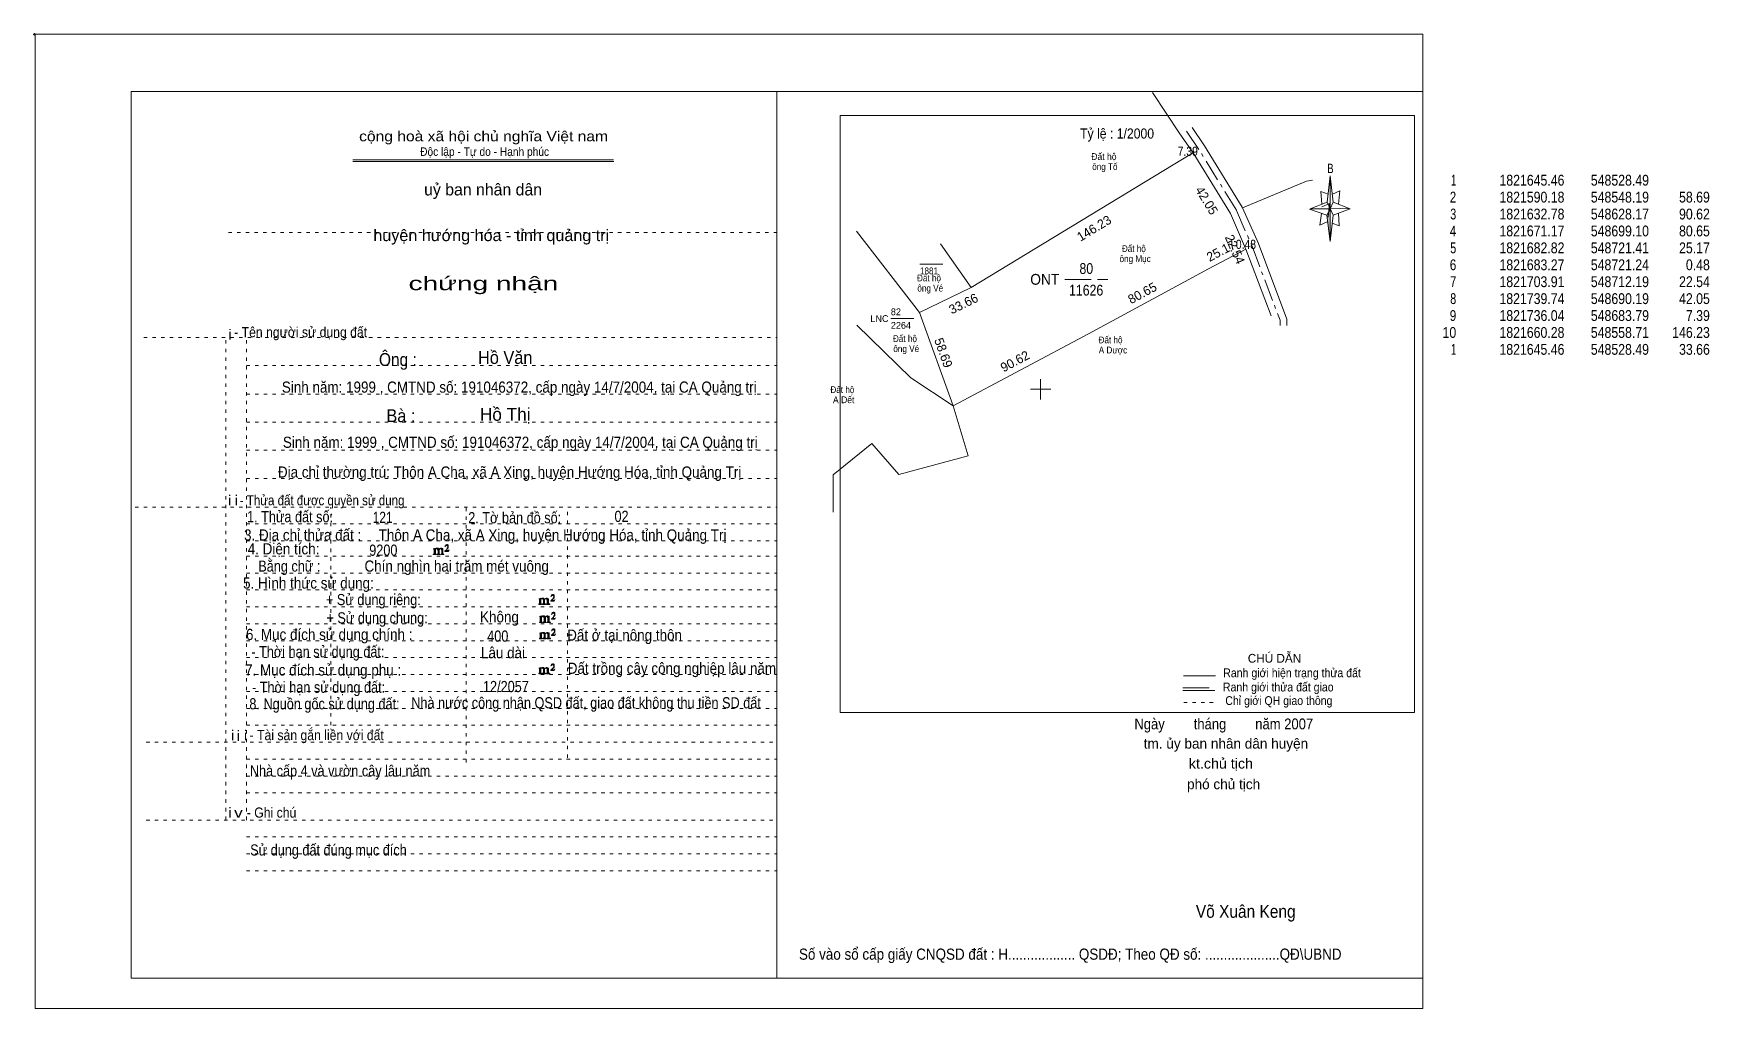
# Model space of a CAD drawing. Header units: centimetres. Extents: x -1.6 to 48, y -3.3 to 25.5.
import ezdxf
from ezdxf.enums import TextEntityAlignment as Align

# ---------------------------------------------------------------- set-up
doc = ezdxf.new("R2010")
doc.units = ezdxf.units.CM
doc.header["$LTSCALE"] = 0.13
for name, pattern in [('DOT_DASHED', [7.7, 5, -1.2, 0.3, -1.2]), ('DOTTED', [1.5, 0.3, -1.2]), ('LONG_DASHED', [7.5, 6, -1.5])]:
    doc.linetypes.add(name, pattern=pattern)
for name, color, linetype, lineweight in [('1', 7, 'DOTTED', 13), ('22', 7, 'Continuous', 13), ('33', 7, 'LONG_DASHED', 13), ('4', 7, 'Continuous', 13), ('5', 7, 'Continuous', 13), ('50', 7, 'Continuous', 13), ('52', 7, 'Continuous', 13), ('53', 7, 'Continuous', 13)]:
    doc.layers.add(name, color=color, linetype=linetype, lineweight=lineweight)
for name, color, linetype in [('10', 7, 'Continuous'), ('23', 7, 'Continuous'), ('30', 7, 'Continuous')]:
    doc.layers.add(name, color=color, linetype=linetype)

msp = doc.modelspace()

# ---------------------------------------------------------------- hatches: boundary and pattern name
at = {"layer": '5'}
msp.add_hatch(color=256, dxfattribs=at).paths.add_polyline_path([(36.77, 20.31), (36.77, 19.35), (36.67, 20.13)])
at = {"layer": '50'}
for points in [[(10.27, 10.13), (10.27, 10.12), (10.27, 10.11), (10.25, 10.11), (10.24, 10.11), (10.24, 10.1), (10.33, 10.1), (10.33, 10.11), (10.32, 10.11), (10.31, 10.11), (10.31, 10.12), (10.31, 10.13), (10.31, 10.24), (10.31, 10.25), (10.32, 10.26), (10.34, 10.26), (10.35, 10.26), (10.36, 10.26), (10.37, 10.25), (10.39, 10.22), (10.39, 10.13), (10.37, 10.12), (10.37, 10.11), (10.36, 10.11), (10.35, 10.11), (10.35, 10.1), (10.44, 10.1), (10.44, 10.11), (10.43, 10.11), (10.42, 10.11), (10.42, 10.12), (10.42, 10.13), (10.42, 10.24), (10.44, 10.26), (10.45, 10.26), (10.46, 10.26), (10.49, 10.26), (10.49, 10.25), (10.5, 10.24), (10.5, 10.22), (10.5, 10.13), (10.5, 10.12), (10.49, 10.11), (10.49, 10.11), (10.47, 10.11), (10.47, 10.1), (10.56, 10.1), (10.56, 10.11), (10.55, 10.11), (10.54, 10.11), (10.53, 10.12), (10.53, 10.13), (10.53, 10.2), (10.53, 10.25), (10.53, 10.26), (10.52, 10.27), (10.5, 10.28), (10.47, 10.28), (10.46, 10.28), (10.44, 10.27), (10.41, 10.25), (10.41, 10.26), (10.4, 10.28), (10.39, 10.28), (10.37, 10.28), (10.35, 10.28), (10.34, 10.28), (10.32, 10.26), (10.31, 10.26), (10.31, 10.25), (10.31, 10.25), (10.31, 10.26), (10.31, 10.28), (10.24, 10.26), (10.24, 10.26), (10.25, 10.26), (10.27, 10.25), (10.27, 10.24), (10.27, 10.23)], [(10.69, 10.19), (10.72, 10.24), (10.72, 10.24), (10.71, 10.22), (10.69, 10.22), (10.68, 10.22), (10.63, 10.22), (10.66, 10.26), (10.67, 10.27), (10.69, 10.28), (10.69, 10.3), (10.69, 10.32), (10.69, 10.34), (10.69, 10.35), (10.69, 10.37), (10.68, 10.38), (10.67, 10.38), (10.66, 10.39), (10.65, 10.39), (10.63, 10.38), (10.63, 10.38), (10.62, 10.37), (10.61, 10.35), (10.59, 10.33), (10.61, 10.33), (10.61, 10.35), (10.62, 10.35), (10.63, 10.36), (10.65, 10.36), (10.66, 10.36), (10.67, 10.35), (10.68, 10.35), (10.68, 10.32), (10.68, 10.3), (10.66, 10.28), (10.66, 10.26), (10.65, 10.25), (10.59, 10.2), (10.59, 10.19)], [(13.39, 8.66), (13.39, 8.65), (13.39, 8.64), (13.38, 8.64), (13.37, 8.64), (13.37, 8.62), (13.45, 8.62), (13.45, 8.64), (13.44, 8.64), (13.43, 8.64), (13.43, 8.65), (13.43, 8.66), (13.43, 8.77), (13.43, 8.78), (13.44, 8.79), (13.47, 8.79), (13.48, 8.79), (13.49, 8.79), (13.5, 8.78), (13.51, 8.74), (13.51, 8.66), (13.5, 8.65), (13.5, 8.64), (13.49, 8.64), (13.48, 8.64), (13.48, 8.62), (13.57, 8.62), (13.57, 8.64), (13.55, 8.64), (13.54, 8.64), (13.54, 8.65), (13.54, 8.66), (13.54, 8.77), (13.57, 8.79), (13.58, 8.79), (13.59, 8.79), (13.61, 8.79), (13.61, 8.78), (13.62, 8.77), (13.62, 8.74), (13.62, 8.66), (13.62, 8.65), (13.61, 8.64), (13.61, 8.64), (13.6, 8.64), (13.6, 8.62), (13.69, 8.62), (13.69, 8.64), (13.67, 8.64), (13.66, 8.64), (13.65, 8.65), (13.65, 8.66), (13.65, 8.73), (13.65, 8.78), (13.65, 8.79), (13.64, 8.8), (13.62, 8.81), (13.6, 8.81), (13.59, 8.81), (13.57, 8.8), (13.53, 8.78), (13.53, 8.79), (13.52, 8.81), (13.51, 8.81), (13.5, 8.81), (13.48, 8.81), (13.47, 8.81), (13.44, 8.79), (13.43, 8.79), (13.43, 8.78), (13.43, 8.78), (13.43, 8.79), (13.43, 8.81), (13.37, 8.79), (13.37, 8.79), (13.38, 8.79), (13.39, 8.78), (13.39, 8.77), (13.39, 8.76)], [(13.82, 8.72), (13.84, 8.77), (13.84, 8.77), (13.83, 8.74), (13.82, 8.74), (13.81, 8.74), (13.75, 8.74), (13.79, 8.79), (13.8, 8.8), (13.82, 8.81), (13.82, 8.83), (13.82, 8.84), (13.82, 8.87), (13.82, 8.88), (13.82, 8.9), (13.81, 8.91), (13.8, 8.91), (13.79, 8.92), (13.77, 8.92), (13.75, 8.91), (13.75, 8.91), (13.74, 8.9), (13.73, 8.88), (13.72, 8.86), (13.73, 8.86), (13.73, 8.88), (13.74, 8.88), (13.75, 8.89), (13.77, 8.89), (13.79, 8.89), (13.8, 8.88), (13.81, 8.88), (13.81, 8.84), (13.81, 8.83), (13.79, 8.81), (13.79, 8.79), (13.77, 8.78), (13.72, 8.73), (13.72, 8.72)], [(13.41, 8.12), (13.41, 8.11), (13.41, 8.1), (13.4, 8.1), (13.39, 8.1), (13.39, 8.09), (13.48, 8.09), (13.48, 8.1), (13.47, 8.1), (13.45, 8.1), (13.45, 8.11), (13.45, 8.12), (13.45, 8.23), (13.45, 8.24), (13.47, 8.26), (13.49, 8.26), (13.5, 8.26), (13.51, 8.26), (13.52, 8.24), (13.53, 8.21), (13.53, 8.12), (13.52, 8.11), (13.52, 8.1), (13.51, 8.1), (13.5, 8.1), (13.5, 8.09), (13.59, 8.09), (13.59, 8.1), (13.58, 8.1), (13.57, 8.1), (13.57, 8.11), (13.57, 8.12), (13.57, 8.23), (13.59, 8.26), (13.6, 8.26), (13.61, 8.26), (13.63, 8.26), (13.63, 8.24), (13.64, 8.23), (13.64, 8.21), (13.64, 8.12), (13.64, 8.11), (13.63, 8.1), (13.63, 8.1), (13.62, 8.1), (13.62, 8.09), (13.71, 8.09), (13.71, 8.1), (13.7, 8.1), (13.69, 8.1), (13.67, 8.11), (13.67, 8.12), (13.67, 8.2), (13.67, 8.24), (13.67, 8.26), (13.66, 8.27), (13.64, 8.28), (13.62, 8.28), (13.61, 8.28), (13.59, 8.27), (13.55, 8.24), (13.55, 8.26), (13.54, 8.28), (13.53, 8.28), (13.52, 8.28), (13.5, 8.28), (13.49, 8.28), (13.47, 8.26), (13.45, 8.26), (13.45, 8.24), (13.45, 8.24), (13.45, 8.26), (13.45, 8.28), (13.39, 8.26), (13.39, 8.26), (13.4, 8.26), (13.41, 8.24), (13.41, 8.23), (13.41, 8.22)], [(13.84, 8.19), (13.86, 8.23), (13.86, 8.23), (13.85, 8.21), (13.84, 8.21), (13.83, 8.21), (13.77, 8.21), (13.81, 8.26), (13.82, 8.27), (13.84, 8.28), (13.84, 8.3), (13.84, 8.31), (13.84, 8.33), (13.84, 8.34), (13.84, 8.37), (13.83, 8.38), (13.82, 8.38), (13.81, 8.39), (13.8, 8.39), (13.77, 8.38), (13.77, 8.38), (13.76, 8.37), (13.75, 8.34), (13.74, 8.32), (13.75, 8.32), (13.75, 8.34), (13.76, 8.34), (13.77, 8.36), (13.8, 8.36), (13.81, 8.36), (13.82, 8.34), (13.83, 8.34), (13.83, 8.31), (13.83, 8.3), (13.81, 8.28), (13.81, 8.26), (13.8, 8.24), (13.74, 8.2), (13.74, 8.19)], [(13.41, 7.64), (13.41, 7.63), (13.41, 7.62), (13.4, 7.62), (13.39, 7.62), (13.39, 7.6), (13.47, 7.6), (13.47, 7.62), (13.46, 7.62), (13.45, 7.62), (13.45, 7.63), (13.45, 7.64), (13.45, 7.75), (13.45, 7.76), (13.46, 7.77), (13.49, 7.77), (13.5, 7.77), (13.51, 7.77), (13.52, 7.76), (13.53, 7.72), (13.53, 7.64), (13.52, 7.63), (13.52, 7.62), (13.51, 7.62), (13.5, 7.62), (13.5, 7.6), (13.59, 7.6), (13.59, 7.62), (13.57, 7.62), (13.56, 7.62), (13.56, 7.63), (13.56, 7.64), (13.56, 7.75), (13.59, 7.77), (13.6, 7.77), (13.61, 7.77), (13.63, 7.77), (13.63, 7.76), (13.64, 7.75), (13.64, 7.72), (13.64, 7.64), (13.64, 7.63), (13.63, 7.62), (13.63, 7.62), (13.62, 7.62), (13.62, 7.6), (13.71, 7.6), (13.71, 7.62), (13.69, 7.62), (13.68, 7.62), (13.67, 7.63), (13.67, 7.64), (13.67, 7.71), (13.67, 7.76), (13.67, 7.77), (13.66, 7.78), (13.64, 7.79), (13.62, 7.79), (13.61, 7.79), (13.59, 7.78), (13.55, 7.76), (13.55, 7.77), (13.54, 7.79), (13.53, 7.79), (13.52, 7.79), (13.5, 7.79), (13.49, 7.79), (13.46, 7.77), (13.45, 7.77), (13.45, 7.76), (13.45, 7.76), (13.45, 7.77), (13.45, 7.79), (13.39, 7.77), (13.39, 7.77), (13.4, 7.77), (13.41, 7.76), (13.41, 7.75), (13.41, 7.74)], [(13.84, 7.7), (13.86, 7.75), (13.86, 7.75), (13.85, 7.72), (13.84, 7.72), (13.83, 7.72), (13.77, 7.72), (13.81, 7.77), (13.82, 7.78), (13.84, 7.79), (13.84, 7.81), (13.84, 7.82), (13.84, 7.85), (13.84, 7.86), (13.84, 7.88), (13.83, 7.89), (13.82, 7.89), (13.81, 7.9), (13.79, 7.9), (13.77, 7.89), (13.77, 7.89), (13.76, 7.88), (13.75, 7.86), (13.74, 7.84), (13.75, 7.84), (13.75, 7.86), (13.76, 7.86), (13.77, 7.87), (13.79, 7.87), (13.81, 7.87), (13.82, 7.86), (13.83, 7.86), (13.83, 7.82), (13.83, 7.81), (13.81, 7.79), (13.81, 7.77), (13.79, 7.76), (13.74, 7.71), (13.74, 7.7)], [(13.39, 6.61), (13.39, 6.6), (13.39, 6.59), (13.38, 6.59), (13.37, 6.59), (13.37, 6.57), (13.45, 6.57), (13.45, 6.59), (13.44, 6.59), (13.43, 6.59), (13.43, 6.6), (13.43, 6.61), (13.43, 6.72), (13.43, 6.73), (13.44, 6.74), (13.47, 6.74), (13.48, 6.74), (13.49, 6.74), (13.5, 6.73), (13.51, 6.69), (13.51, 6.61), (13.5, 6.6), (13.5, 6.59), (13.49, 6.59), (13.48, 6.59), (13.48, 6.57), (13.57, 6.57), (13.57, 6.59), (13.55, 6.59), (13.54, 6.59), (13.54, 6.6), (13.54, 6.61), (13.54, 6.72), (13.57, 6.74), (13.58, 6.74), (13.59, 6.74), (13.61, 6.74), (13.61, 6.73), (13.62, 6.72), (13.62, 6.69), (13.62, 6.61), (13.62, 6.6), (13.61, 6.59), (13.61, 6.59), (13.6, 6.59), (13.6, 6.57), (13.69, 6.57), (13.69, 6.59), (13.67, 6.59), (13.66, 6.59), (13.65, 6.6), (13.65, 6.61), (13.65, 6.68), (13.65, 6.73), (13.65, 6.74), (13.64, 6.75), (13.62, 6.76), (13.6, 6.76), (13.59, 6.76), (13.57, 6.75), (13.53, 6.73), (13.53, 6.74), (13.52, 6.76), (13.51, 6.76), (13.5, 6.76), (13.48, 6.76), (13.47, 6.76), (13.44, 6.74), (13.43, 6.74), (13.43, 6.73), (13.43, 6.73), (13.43, 6.74), (13.43, 6.76), (13.37, 6.74), (13.37, 6.74), (13.38, 6.74), (13.39, 6.73), (13.39, 6.72), (13.39, 6.71)], [(13.82, 6.67), (13.84, 6.72), (13.84, 6.72), (13.83, 6.69), (13.82, 6.69), (13.81, 6.69), (13.75, 6.69), (13.79, 6.74), (13.8, 6.75), (13.82, 6.76), (13.82, 6.78), (13.82, 6.79), (13.82, 6.82), (13.82, 6.83), (13.82, 6.85), (13.81, 6.86), (13.8, 6.86), (13.79, 6.87), (13.77, 6.87), (13.75, 6.86), (13.75, 6.86), (13.74, 6.85), (13.73, 6.83), (13.72, 6.81), (13.73, 6.81), (13.73, 6.83), (13.74, 6.83), (13.75, 6.84), (13.77, 6.84), (13.79, 6.84), (13.8, 6.83), (13.81, 6.83), (13.81, 6.79), (13.81, 6.78), (13.79, 6.76), (13.79, 6.74), (13.77, 6.73), (13.72, 6.68), (13.72, 6.67)]]:
    msp.add_hatch(color=256, dxfattribs=at).paths.add_polyline_path(points)

# ---------------------------------------------------------------- linework, layer by layer
at = {"layer": '1', "linetype": 'Continuous'}
for p, q in [((1.31, -2.42), (1.31, 23.78)), ((1.31, 23.78), (39.51, 23.78)), ((20.41, -2.42), (20.41, 23.78)), ((39.51, -2.42), (39.51, 23.78)), ((7.87, 21.76), (15.58, 21.76)), ((7.87, 21.71), (15.59, 21.71)), ((36.67, 20.13), (36.16, 20.3)), ((1.31, -2.42), (39.51, -2.42))]:
    msp.add_line(p, q, dxfattribs=at)
at = {"layer": '1'}
for p, q in [((4.19, 19.61), (20.41, 19.61)), ((1.69, 16.51), (20.41, 16.51)), ((4.11, 2.25), (4.11, 16.51)), ((4.72, 2.25), (4.72, 16.51)), ((4.72, 15.68), (20.41, 15.68)), ((4.72, 14.84), (20.41, 14.84)), ((4.72, 14.01), (20.41, 14.01)), ((4.72, 13.18), (20.41, 13.18)), ((4.72, 12.34), (20.41, 12.34)), ((1.43, 11.5), (20.41, 11.5)), ((7.22, 5.05), (7.22, 11.5)), ((11.22, 3.95), (11.22, 11.5)), ((14.22, 4.09), (14.22, 11.5)), ((4.72, 11), (20.41, 11)), ((4.72, 10.5), (20.41, 10.5)), ((4.72, 10.05), (20.41, 10.05)), ((4.72, 9.55), (20.41, 9.55)), ((4.72, 9.05), (20.41, 9.05)), ((4.72, 8.55), (20.41, 8.55)), ((4.72, 8.05), (20.41, 8.05)), ((4.72, 7.55), (20.41, 7.55)), ((4.72, 7.05), (20.41, 7.05)), ((4.72, 6.55), (20.41, 6.55)), ((4.72, 6.05), (20.41, 6.05)), ((4.72, 5.55), (20.41, 5.55)), ((4.72, 5.05), (20.41, 5.05)), ((1.76, 4.55), (20.41, 4.55)), ((4.72, 4.05), (20.41, 4.05)), ((4.72, 3.55), (20.41, 3.55)), ((4.72, 3.05), (20.41, 3.05)), ((1.76, 2.25), (20.41, 2.25)), ((4.72, 1.75), (20.41, 1.75)), ((4.72, 1.25), (20.41, 1.25)), ((4.72, 0.75), (20.41, 0.75))]:
    msp.add_line(p, q, dxfattribs=at)
at = {"layer": '1', "linetype": 'Continuous'}
msp.add_lwpolyline([(-1.53, -3.32), (39.51, -3.32), (39.51, 25.48), (-1.53, 25.48)], close=True, dxfattribs=at)
msp.add_lwpolyline([(36.68, 19.93), (36.47, 19.83), (36.52, 20.18)], dxfattribs=at)
at = {"layer": '22'}
for p, q in [((24.63, 17.25), (22.76, 19.65)), ((25.25, 19.28), (26.15, 17.99)), ((35.03, 17.15), (34.28, 19.12)), ((25.62, 14.49), (26.07, 13.01))]:
    msp.add_line(p, q, dxfattribs=at)
for points in [[(32.72, 21.97), (32.33, 22.53), (31.52, 23.75)], [(34.18, 20.34), (34.17, 20.36), (33.06, 22.18), (32.69, 22.72)], [(26.15, 17.99), (32.4, 21.78), (32.72, 21.97)], [(34.28, 19.12), (34.27, 19.14), (33.82, 20.18), (32.72, 21.97)], [(34.18, 20.34), (36.07, 21.13), (36.25, 21.16)], [(34.18, 20.34), (34.65, 19.29), (35.49, 17.05), (35.49, 16.87)], [(34.28, 19.12), (33.17, 18.54), (29.62, 16.62), (25.62, 14.49)], [(25.62, 14.49), (24.63, 17.25), (26.15, 17.99)], [(25.62, 14.49), (24.37, 15.32), (22.77, 16.88)], [(26.07, 13.01), (24.02, 12.46), (23.22, 13.38), (22.07, 12.45), (22.07, 11.35)]]:
    msp.add_lwpolyline(points, dxfattribs=at)
at = {"layer": '22', "linetype": 'DOT_DASHED'}
for points in [[(34, 20.27), (34, 20.27), (32.89, 22.07), (32.52, 22.61)], [(34, 20.26), (34.46, 19.21), (35.29, 17.02), (35.29, 16.87)]]:
    msp.add_lwpolyline(points, dxfattribs=at)
at = {"layer": '33'}
msp.add_line((28.92, 18.23), (30.2, 18.23), dxfattribs=at)
at = {"layer": '4'}
for p, q in [((32.43, 6.51), (33.38, 6.51)), ((32.41, 6.08), (33.36, 6.08))]:
    msp.add_line(p, q, dxfattribs=at)
at = {"layer": '4', "linetype": 'LONG_DASHED'}
msp.add_line((32.41, 6.16), (33.36, 6.16), dxfattribs=at)
at = {"layer": '4', "linetype": 'DOTTED'}
msp.add_line((32.44, 5.72), (33.43, 5.72), dxfattribs=at)
at = {"layer": '4'}
msp.add_lwpolyline([(22.28, 23.07), (39.27, 23.07), (39.27, 5.43), (22.28, 5.43)], close=True, dxfattribs=at)
msp.add_circle((-1.55, 25.47), 0.025, dxfattribs=at)
at = {"layer": '5'}
for p, q in [((36.68, 20.51), (36.77, 21.29)), ((36.86, 20.51), (37.36, 20.31)), ((36.86, 20.13), (36.77, 19.35)), ((37.04, 19.81), (36.83, 19.89)), ((37.02, 20.19), (37.04, 19.81))]:
    msp.add_line(p, q, dxfattribs=at)
for points in [[(36.71, 20.75), (36.5, 20.83), (36.53, 20.45)], [(36.84, 20.75), (37.06, 20.85), (37.02, 20.45)], [(36.77, 20.31), (36.68, 20.51), (36.18, 20.31)], [(36.53, 20.37), (36.75, 20.47), (36.71, 20.07)], [(36.77, 20.31), (36.86, 20.13), (37.36, 20.31)]]:
    msp.add_lwpolyline(points, dxfattribs=at)
for points in [[(36.77, 21.29), (36.86, 20.51), (36.77, 20.31)], [(36.77, 20.31), (36.18, 20.31), (36.68, 20.51), (36.86, 20.13), (37.36, 20.31), (36.77, 20.33)], [(36.77, 20.31), (36.77, 19.35), (36.67, 20.13)]]:
    msp.add_lwpolyline(points, close=True, dxfattribs=at)
at = {"layer": '50'}
for points in [[(10.27, 10.13), (10.27, 10.12), (10.27, 10.11), (10.25, 10.11), (10.24, 10.11), (10.24, 10.1), (10.33, 10.1), (10.33, 10.11), (10.32, 10.11), (10.31, 10.11), (10.31, 10.12), (10.31, 10.13), (10.31, 10.24), (10.31, 10.25), (10.32, 10.26), (10.34, 10.26), (10.35, 10.26), (10.36, 10.26), (10.37, 10.25), (10.39, 10.22), (10.39, 10.13), (10.37, 10.12), (10.37, 10.11), (10.36, 10.11), (10.35, 10.11), (10.35, 10.1), (10.44, 10.1), (10.44, 10.11), (10.43, 10.11), (10.42, 10.11), (10.42, 10.12), (10.42, 10.13), (10.42, 10.24), (10.44, 10.26), (10.45, 10.26), (10.46, 10.26), (10.49, 10.26), (10.49, 10.25), (10.5, 10.24), (10.5, 10.22), (10.5, 10.13), (10.5, 10.12), (10.49, 10.11), (10.49, 10.11), (10.47, 10.11), (10.47, 10.1), (10.56, 10.1), (10.56, 10.11), (10.55, 10.11), (10.54, 10.11), (10.53, 10.12), (10.53, 10.13), (10.53, 10.2), (10.53, 10.25), (10.53, 10.26), (10.52, 10.27), (10.5, 10.28), (10.47, 10.28), (10.46, 10.28), (10.44, 10.27), (10.41, 10.25), (10.41, 10.26), (10.4, 10.28), (10.39, 10.28), (10.37, 10.28), (10.35, 10.28), (10.34, 10.28), (10.32, 10.26), (10.31, 10.26), (10.31, 10.25), (10.31, 10.25), (10.31, 10.26), (10.31, 10.28), (10.24, 10.26), (10.24, 10.26), (10.25, 10.26), (10.27, 10.25), (10.27, 10.24), (10.27, 10.23)], [(10.69, 10.19), (10.72, 10.24), (10.72, 10.24), (10.71, 10.22), (10.69, 10.22), (10.68, 10.22), (10.63, 10.22), (10.66, 10.26), (10.67, 10.27), (10.69, 10.28), (10.69, 10.3), (10.69, 10.32), (10.69, 10.34), (10.69, 10.35), (10.69, 10.37), (10.68, 10.38), (10.67, 10.38), (10.66, 10.39), (10.65, 10.39), (10.63, 10.38), (10.63, 10.38), (10.62, 10.37), (10.61, 10.35), (10.59, 10.33), (10.61, 10.33), (10.61, 10.35), (10.62, 10.35), (10.63, 10.36), (10.65, 10.36), (10.66, 10.36), (10.67, 10.35), (10.68, 10.35), (10.68, 10.32), (10.68, 10.3), (10.66, 10.28), (10.66, 10.26), (10.65, 10.25), (10.59, 10.2), (10.59, 10.19)], [(13.39, 8.66), (13.39, 8.65), (13.39, 8.64), (13.38, 8.64), (13.37, 8.64), (13.37, 8.62), (13.45, 8.62), (13.45, 8.64), (13.44, 8.64), (13.43, 8.64), (13.43, 8.65), (13.43, 8.66), (13.43, 8.77), (13.43, 8.78), (13.44, 8.79), (13.47, 8.79), (13.48, 8.79), (13.49, 8.79), (13.5, 8.78), (13.51, 8.74), (13.51, 8.66), (13.5, 8.65), (13.5, 8.64), (13.49, 8.64), (13.48, 8.64), (13.48, 8.62), (13.57, 8.62), (13.57, 8.64), (13.55, 8.64), (13.54, 8.64), (13.54, 8.65), (13.54, 8.66), (13.54, 8.77), (13.57, 8.79), (13.58, 8.79), (13.59, 8.79), (13.61, 8.79), (13.61, 8.78), (13.62, 8.77), (13.62, 8.74), (13.62, 8.66), (13.62, 8.65), (13.61, 8.64), (13.61, 8.64), (13.6, 8.64), (13.6, 8.62), (13.69, 8.62), (13.69, 8.64), (13.67, 8.64), (13.66, 8.64), (13.65, 8.65), (13.65, 8.66), (13.65, 8.73), (13.65, 8.78), (13.65, 8.79), (13.64, 8.8), (13.62, 8.81), (13.6, 8.81), (13.59, 8.81), (13.57, 8.8), (13.53, 8.78), (13.53, 8.79), (13.52, 8.81), (13.51, 8.81), (13.5, 8.81), (13.48, 8.81), (13.47, 8.81), (13.44, 8.79), (13.43, 8.79), (13.43, 8.78), (13.43, 8.78), (13.43, 8.79), (13.43, 8.81), (13.37, 8.79), (13.37, 8.79), (13.38, 8.79), (13.39, 8.78), (13.39, 8.77), (13.39, 8.76)], [(13.82, 8.72), (13.84, 8.77), (13.84, 8.77), (13.83, 8.74), (13.82, 8.74), (13.81, 8.74), (13.75, 8.74), (13.79, 8.79), (13.8, 8.8), (13.82, 8.81), (13.82, 8.83), (13.82, 8.84), (13.82, 8.87), (13.82, 8.88), (13.82, 8.9), (13.81, 8.91), (13.8, 8.91), (13.79, 8.92), (13.77, 8.92), (13.75, 8.91), (13.75, 8.91), (13.74, 8.9), (13.73, 8.88), (13.72, 8.86), (13.73, 8.86), (13.73, 8.88), (13.74, 8.88), (13.75, 8.89), (13.77, 8.89), (13.79, 8.89), (13.8, 8.88), (13.81, 8.88), (13.81, 8.84), (13.81, 8.83), (13.79, 8.81), (13.79, 8.79), (13.77, 8.78), (13.72, 8.73), (13.72, 8.72)], [(13.41, 8.12), (13.41, 8.11), (13.41, 8.1), (13.4, 8.1), (13.39, 8.1), (13.39, 8.09), (13.48, 8.09), (13.48, 8.1), (13.47, 8.1), (13.45, 8.1), (13.45, 8.11), (13.45, 8.12), (13.45, 8.23), (13.45, 8.24), (13.47, 8.26), (13.49, 8.26), (13.5, 8.26), (13.51, 8.26), (13.52, 8.24), (13.53, 8.21), (13.53, 8.12), (13.52, 8.11), (13.52, 8.1), (13.51, 8.1), (13.5, 8.1), (13.5, 8.09), (13.59, 8.09), (13.59, 8.1), (13.58, 8.1), (13.57, 8.1), (13.57, 8.11), (13.57, 8.12), (13.57, 8.23), (13.59, 8.26), (13.6, 8.26), (13.61, 8.26), (13.63, 8.26), (13.63, 8.24), (13.64, 8.23), (13.64, 8.21), (13.64, 8.12), (13.64, 8.11), (13.63, 8.1), (13.63, 8.1), (13.62, 8.1), (13.62, 8.09), (13.71, 8.09), (13.71, 8.1), (13.7, 8.1), (13.69, 8.1), (13.67, 8.11), (13.67, 8.12), (13.67, 8.2), (13.67, 8.24), (13.67, 8.26), (13.66, 8.27), (13.64, 8.28), (13.62, 8.28), (13.61, 8.28), (13.59, 8.27), (13.55, 8.24), (13.55, 8.26), (13.54, 8.28), (13.53, 8.28), (13.52, 8.28), (13.5, 8.28), (13.49, 8.28), (13.47, 8.26), (13.45, 8.26), (13.45, 8.24), (13.45, 8.24), (13.45, 8.26), (13.45, 8.28), (13.39, 8.26), (13.39, 8.26), (13.4, 8.26), (13.41, 8.24), (13.41, 8.23), (13.41, 8.22)], [(13.84, 8.19), (13.86, 8.23), (13.86, 8.23), (13.85, 8.21), (13.84, 8.21), (13.83, 8.21), (13.77, 8.21), (13.81, 8.26), (13.82, 8.27), (13.84, 8.28), (13.84, 8.3), (13.84, 8.31), (13.84, 8.33), (13.84, 8.34), (13.84, 8.37), (13.83, 8.38), (13.82, 8.38), (13.81, 8.39), (13.8, 8.39), (13.77, 8.38), (13.77, 8.38), (13.76, 8.37), (13.75, 8.34), (13.74, 8.32), (13.75, 8.32), (13.75, 8.34), (13.76, 8.34), (13.77, 8.36), (13.8, 8.36), (13.81, 8.36), (13.82, 8.34), (13.83, 8.34), (13.83, 8.31), (13.83, 8.3), (13.81, 8.28), (13.81, 8.26), (13.8, 8.24), (13.74, 8.2), (13.74, 8.19)], [(13.41, 7.64), (13.41, 7.63), (13.41, 7.62), (13.4, 7.62), (13.39, 7.62), (13.39, 7.6), (13.47, 7.6), (13.47, 7.62), (13.46, 7.62), (13.45, 7.62), (13.45, 7.63), (13.45, 7.64), (13.45, 7.75), (13.45, 7.76), (13.46, 7.77), (13.49, 7.77), (13.5, 7.77), (13.51, 7.77), (13.52, 7.76), (13.53, 7.72), (13.53, 7.64), (13.52, 7.63), (13.52, 7.62), (13.51, 7.62), (13.5, 7.62), (13.5, 7.6), (13.59, 7.6), (13.59, 7.62), (13.57, 7.62), (13.56, 7.62), (13.56, 7.63), (13.56, 7.64), (13.56, 7.75), (13.59, 7.77), (13.6, 7.77), (13.61, 7.77), (13.63, 7.77), (13.63, 7.76), (13.64, 7.75), (13.64, 7.72), (13.64, 7.64), (13.64, 7.63), (13.63, 7.62), (13.63, 7.62), (13.62, 7.62), (13.62, 7.6), (13.71, 7.6), (13.71, 7.62), (13.69, 7.62), (13.68, 7.62), (13.67, 7.63), (13.67, 7.64), (13.67, 7.71), (13.67, 7.76), (13.67, 7.77), (13.66, 7.78), (13.64, 7.79), (13.62, 7.79), (13.61, 7.79), (13.59, 7.78), (13.55, 7.76), (13.55, 7.77), (13.54, 7.79), (13.53, 7.79), (13.52, 7.79), (13.5, 7.79), (13.49, 7.79), (13.46, 7.77), (13.45, 7.77), (13.45, 7.76), (13.45, 7.76), (13.45, 7.77), (13.45, 7.79), (13.39, 7.77), (13.39, 7.77), (13.4, 7.77), (13.41, 7.76), (13.41, 7.75), (13.41, 7.74)], [(13.84, 7.7), (13.86, 7.75), (13.86, 7.75), (13.85, 7.72), (13.84, 7.72), (13.83, 7.72), (13.77, 7.72), (13.81, 7.77), (13.82, 7.78), (13.84, 7.79), (13.84, 7.81), (13.84, 7.82), (13.84, 7.85), (13.84, 7.86), (13.84, 7.88), (13.83, 7.89), (13.82, 7.89), (13.81, 7.9), (13.79, 7.9), (13.77, 7.89), (13.77, 7.89), (13.76, 7.88), (13.75, 7.86), (13.74, 7.84), (13.75, 7.84), (13.75, 7.86), (13.76, 7.86), (13.77, 7.87), (13.79, 7.87), (13.81, 7.87), (13.82, 7.86), (13.83, 7.86), (13.83, 7.82), (13.83, 7.81), (13.81, 7.79), (13.81, 7.77), (13.79, 7.76), (13.74, 7.71), (13.74, 7.7)], [(13.39, 6.61), (13.39, 6.6), (13.39, 6.59), (13.38, 6.59), (13.37, 6.59), (13.37, 6.57), (13.45, 6.57), (13.45, 6.59), (13.44, 6.59), (13.43, 6.59), (13.43, 6.6), (13.43, 6.61), (13.43, 6.72), (13.43, 6.73), (13.44, 6.74), (13.47, 6.74), (13.48, 6.74), (13.49, 6.74), (13.5, 6.73), (13.51, 6.69), (13.51, 6.61), (13.5, 6.6), (13.5, 6.59), (13.49, 6.59), (13.48, 6.59), (13.48, 6.57), (13.57, 6.57), (13.57, 6.59), (13.55, 6.59), (13.54, 6.59), (13.54, 6.6), (13.54, 6.61), (13.54, 6.72), (13.57, 6.74), (13.58, 6.74), (13.59, 6.74), (13.61, 6.74), (13.61, 6.73), (13.62, 6.72), (13.62, 6.69), (13.62, 6.61), (13.62, 6.6), (13.61, 6.59), (13.61, 6.59), (13.6, 6.59), (13.6, 6.57), (13.69, 6.57), (13.69, 6.59), (13.67, 6.59), (13.66, 6.59), (13.65, 6.6), (13.65, 6.61), (13.65, 6.68), (13.65, 6.73), (13.65, 6.74), (13.64, 6.75), (13.62, 6.76), (13.6, 6.76), (13.59, 6.76), (13.57, 6.75), (13.53, 6.73), (13.53, 6.74), (13.52, 6.76), (13.51, 6.76), (13.5, 6.76), (13.48, 6.76), (13.47, 6.76), (13.44, 6.74), (13.43, 6.74), (13.43, 6.73), (13.43, 6.73), (13.43, 6.74), (13.43, 6.76), (13.37, 6.74), (13.37, 6.74), (13.38, 6.74), (13.39, 6.73), (13.39, 6.72), (13.39, 6.71)], [(13.82, 6.67), (13.84, 6.72), (13.84, 6.72), (13.83, 6.69), (13.82, 6.69), (13.81, 6.69), (13.75, 6.69), (13.79, 6.74), (13.8, 6.75), (13.82, 6.76), (13.82, 6.78), (13.82, 6.79), (13.82, 6.82), (13.82, 6.83), (13.82, 6.85), (13.81, 6.86), (13.8, 6.86), (13.79, 6.87), (13.77, 6.87), (13.75, 6.86), (13.75, 6.86), (13.74, 6.85), (13.73, 6.83), (13.72, 6.81), (13.73, 6.81), (13.73, 6.83), (13.74, 6.83), (13.75, 6.84), (13.77, 6.84), (13.79, 6.84), (13.8, 6.83), (13.81, 6.83), (13.81, 6.79), (13.81, 6.78), (13.79, 6.76), (13.79, 6.74), (13.77, 6.73), (13.72, 6.68), (13.72, 6.67)]]:
    msp.add_lwpolyline(points, close=True, dxfattribs=at)
at = {"layer": '52'}
for p, q in [((24.64, 18.68), (25.32, 18.68)), ((23.78, 17.07), (24.46, 17.07))]:
    msp.add_line(p, q, dxfattribs=at)
at = {"layer": '53'}
for p, q in [((27.91, 14.98), (28.51, 14.98)), ((28.21, 14.68), (28.21, 15.28))]:
    msp.add_line(p, q, dxfattribs=at)

# ---------------------------------------------------------------- texts
at = {"layer": '1'}
for s, height, width, p in [('cộng hoà xã hội chủ nghĩa Việt nam', 0.3, 1.15, (11.735, 22.31)), ('Độc lập - Tự do - Hạnh phúc', 0.25, 0.9, (11.765, 21.88)), ('chứng nhận', 0.4, 1.55, (11.73, 17.91)), ('- Tên người sử dụng đất', 0.3, 0.9, (6.325, 16.52)), ('- Thửa đất được quyền sử dụng', 0.3, 0.85, (6.96, 11.55)), ('- Tài sản gắn liền với đất ', 0.3, 0.9, (6.85, 4.61)), ('v', 0.3, 1.3, (4.485, 2.32)), ('- Ghi chú', 0.3, 0.9, (5.465, 2.32))]:
    msp.add_text(s, height=height, dxfattribs=dict(at, width=width)).set_placement(p, align=Align.CENTER)
for s, height, p in [('uỷ ban nhân dân', 0.35, (11.72, 20.71)), ('i', 0.3, (4.235, 16.45)), ('i', 0.3, (4.225, 11.55)), ('i', 0.3, (4.425, 11.55)), ('i', 0.3, (4.315, 4.6)), ('i', 0.3, (4.485, 4.59)), ('i', 0.3, (4.695, 4.6)), ('i', 0.3, (4.235, 2.32))]:
    msp.add_text(s, height=height, dxfattribs=at).set_placement(p, align=Align.CENTER)
at = {"layer": '10', "width": 0.9}
for s, height, p in [('Tỷ lệ : 1/2000', 0.3, (30.47, 22.39)), ('Võ Xuân Keng', 0.38, (34.275, -0.64))]:
    msp.add_text(s, height=height, dxfattribs=at).set_placement(p, align=Align.CENTER)
at = {"layer": '23'}
for s, width, p in [('Đất hộ', 0.95, (30.08, 21.76)), (' ông Tố', 0.9, (30.075, 21.46)), ('ông Mục', 0.9, (31.005, 18.74)), ('Đất hộ ', 0.9, (31, 19.04)), ('Đất hộ ', 0.9, (24.94, 18.17)), ('ông Vé', 0.9, (24.945, 17.87)), ('Đất hộ ', 0.9, (24.23, 16.38)), ('Đất hộ ', 0.9, (30.31, 16.34)), ('ông Vé', 0.9, (24.235, 16.08)), (' A Dược', 0.9, (30.315, 16.04)), ('Đất hộ ', 0.9, (22.38, 14.87)), ('A Dết', 0.95, (22.385, 14.57))]:
    msp.add_text(s, height=0.2, dxfattribs=dict(at, width=width)).set_placement(p, align=Align.CENTER)
at = {"layer": '30', "width": 0.85}
for s, p in [('7.39', (32.56, 21.88)), ('0.48', (34.28, 19.13))]:
    msp.add_text(s, height=0.27, dxfattribs=at).set_placement(p, align=Align.CENTER)
at = {"layer": '30'}
for s, width, p in [('1', 0.65, (40.5, 21)), ('1821645.46', 0.85, (43.7, 21)), ('548528.49', 0.85, (46.2, 21)), ('548528.49', 0.85, (46.2, 21)), ('2', 0.8, (40.5, 20.5)), ('1821590.18', 0.85, (43.7, 20.5)), ('548548.19', 0.85, (46.2, 20.5)), ('58.69', 0.85, (48, 20.5)), ('3', 0.75, (40.5, 20)), ('1821632.78', 0.85, (43.7, 20)), ('548628.17', 0.85, (46.2, 20)), ('90.62', 0.85, (48, 20)), ('4', 0.8, (40.5, 19.5)), ('1821671.17', 0.85, (43.7, 19.5)), ('548699.10', 0.85, (46.2, 19.5)), ('80.65', 0.85, (48, 19.5)), ('5', 0.75, (40.5, 19)), ('1821682.82', 0.85, (43.7, 19)), ('548721.41', 0.85, (46.2, 19)), ('25.17', 0.85, (48, 19)), ('6', 0.8, (40.5, 18.5)), ('1821683.27', 0.85, (43.7, 18.5)), ('548721.24', 0.85, (46.2, 18.5)), ('0.48', 0.85, (48, 18.5)), ('7', 0.75, (40.5, 18)), ('1821703.91', 0.85, (43.7, 18)), ('548712.19', 0.85, (46.2, 18)), ('22.54', 0.85, (48, 18)), ('8', 0.75, (40.5, 17.5)), ('1821739.74', 0.85, (43.7, 17.5)), ('548690.19', 0.85, (46.2, 17.5)), ('42.05', 0.85, (48, 17.5)), ('9', 0.8, (40.5, 17)), ('1821736.04', 0.85, (43.7, 17)), ('548683.79', 0.85, (46.2, 17)), ('7.39', 0.85, (48, 17)), ('10', 0.85, (40.5, 16.5)), ('1821660.28', 0.85, (43.7, 16.5)), ('548558.71', 0.85, (46.2, 16.5)), ('146.23', 0.85, (48, 16.5)), ('1', 0.65, (40.5, 16)), ('1821645.46', 0.85, (43.7, 16)), ('548528.49', 0.85, (46.2, 16)), ('33.66', 0.85, (48, 16))]:
    msp.add_text(s, height=0.32, dxfattribs=dict(at, width=width)).set_placement(p, align=Align.RIGHT)
for s, rotation, p in [('42.05', 301.55, (33.005, 20.491)), ('146.23', 31.203, (29.86, 19.625)), ('25.17', 27.573, (33.608, 18.953)), ('22.54', 293.676, (33.832, 19.064)), ('80.65', 28.424, (31.281, 17.707)), ('33.66', 26.124, (25.986, 17.389)), ('58.69', 289.614, (25.208, 16.015)), ('90.62', 28.041, (27.512, 15.689))]:
    msp.add_text(s, height=0.27, rotation=rotation, dxfattribs=at).set_placement(p, align=Align.CENTER)
at = {"layer": '33', "width": 0.95}
msp.add_text('ONT', height=0.32, dxfattribs=at).set_placement((28.76, 18.07), align=Align.RIGHT)
at = {"layer": '33', "width": 0.85}
for s, p in [('80', (29.56, 18.39)), ('11626', (29.555, 17.75))]:
    msp.add_text(s, height=0.32, dxfattribs=at).set_placement(p, align=Align.CENTER)
at = {"layer": '4'}
msp.add_text('CHÚ DẪN', height=0.2591, dxfattribs=at).set_placement((35.125, 6.9), align=Align.CENTER)
at = {"layer": '4', "width": 0.9}
for s, p in [('Ranh giới hiện trạng thửa đất', (35.645, 6.47)), ('Ranh giới thửa đất giao ', (35.28, 6.05)), ('Chỉ giới QH giao thông', (35.255, 5.65))]:
    msp.add_text(s, height=0.2591, dxfattribs=at).set_placement(p, align=Align.CENTER)
at = {"layer": '5', "width": 0.75}
msp.add_text('B', height=0.276, dxfattribs=at).set_placement((36.78, 21.37), align=Align.CENTER)
at = {"layer": '50'}
for s, height, width, p in [('  huyện hướng hóa - tỉnh quảng trị', 0.34, 1.05, (11.83, 19.36)), ('Ông :', 0.38, 0.9, (9.2, 15.67)), ('Hồ Văn', 0.38, 0.95, (12.375, 15.73)), ('Sinh năm: 1999 , CMTND số: 191046372, cấp ngày 14/7/2004, tại CA Quảng trị', 0.33, 0.9, (12.79, 14.88)), ('Bà :', 0.38, 0.95, (9.29, 14.01)), ('Sinh năm: 1999 , CMTND số: 191046372, cấp ngày 14/7/2004, tại CA Quảng trị', 0.33, 0.9, (12.82, 13.25)), ('Địa chỉ thường trú: Thôn A Cha, xã A Xing, huyện Hướng Hóa, tỉnh Quảng Trị', 0.33, 0.9, (12.505, 12.37)), ('1. Thửa đất số:  ', 0.33, 0.85, (6.115, 11.05)), ('121', 0.33, 0.8, (8.75, 11.03)), ('2. Tờ bản đồ số:  ', 0.33, 0.85, (12.76, 11.02)), ('02', 0.33, 0.85, (15.815, 11.06)), ('3. Địa chỉ thửa đất : ', 0.33, 0.9, (6.44, 10.51)), ('4. Diện tích: ', 0.33, 0.9, (5.875, 10.1)), ('Thôn A Cha, xã A Xing, huyện Hướng Hóa, tỉnh Quảng Trị', 0.33, 0.9, (13.775, 10.51)), ('Bằng chữ :', 0.33, 0.85, (5.99, 9.59)), ('Chín nghìn hai trăm mét vuông', 0.33, 0.9, (10.94, 9.59)), ('9200', 0.33, 0.85, (8.77, 10.06)), ('5. Hình thức sử dụng:', 0.33, 0.9, (6.555, 9.09)), ('+ Sử dụng riêng:', 0.33, 0.85, (8.475, 8.6)), ('Không', 0.33, 0.9, (12.205, 8.09)), ('6. Mục đích sử dụng chính :', 0.33, 0.9, (7.17, 7.57)), ('+ Sử dụng chung:', 0.33, 0.85, (8.585, 8.06)), ('400', 0.33, 0.85, (12.155, 7.52)), ('Đất ở tại nông thôn', 0.33, 0.9, (15.905, 7.55)), ('- Thời hạn sử dụng đất:', 0.33, 0.85, (6.835, 7.06)), ('Lâu dài', 0.33, 0.9, (12.31, 7.03)), ('7. Mục đích sử dụng phụ :', 0.33, 0.9, (6.99, 6.52)), ('Đất trồng cây công nghiệp lâu năm', 0.33, 0.9, (17.305, 6.57)), ('- Thời hạn sử dụng đất:', 0.33, 0.85, (6.855, 6.01)), ('12/2057', 0.33, 0.85, (12.395, 6.03)), ('8. Nguồn gốc sử dụng đất:', 0.33, 0.85, (7.03, 5.52)), ('Nhà nước công nhận QSD đất, giao đất không thu tiền SD đất', 0.33, 0.85, (14.765, 5.55)), ('Ngày        tháng        năm 2007', 0.32, 0.9, (33.625, 4.93)), ('kt.chủ tịch', 0.3, 1.05, (33.54, 3.77)), ('Nhà cấp 4 và vườn cây lâu năm', 0.33, 0.85, (7.49, 3.54)), ('Sử dụng đất đúng mục đích ', 0.33, 0.85, (7.2, 1.2)), ('Số vào sổ cấp giấy CNQSD đất : H.................. QSDĐ; Theo QĐ số: ....................QĐ\\UBND', 0.33, 0.9, (29.085, -1.88))]:
    msp.add_text(s, height=height, dxfattribs=dict(at, width=width)).set_placement(p, align=Align.CENTER)
for s, height, p in [('Hồ Thị', 0.38, (12.375, 14.05)), ('tm. ủy ban nhân dân huyện ', 0.3, (33.745, 4.36)), ('phó chủ tịch', 0.3, (33.62, 3.16))]:
    msp.add_text(s, height=height, dxfattribs=at).set_placement(p, align=Align.CENTER)
at = {"layer": '52', "width": 0.9}
msp.add_text('1881', height=0.2, dxfattribs=at).set_placement((24.64, 18.38))
at = {"layer": '52'}
for s, p in [('82', (23.78, 17.17)), ('2264', (23.78, 16.77))]:
    msp.add_text(s, height=0.2, dxfattribs=at).set_placement(p)
msp.add_text('LNC', height=0.2, dxfattribs=at).set_placement((23.71, 16.97), align=Align.RIGHT)

doc.saveas('drawing.dxf')
